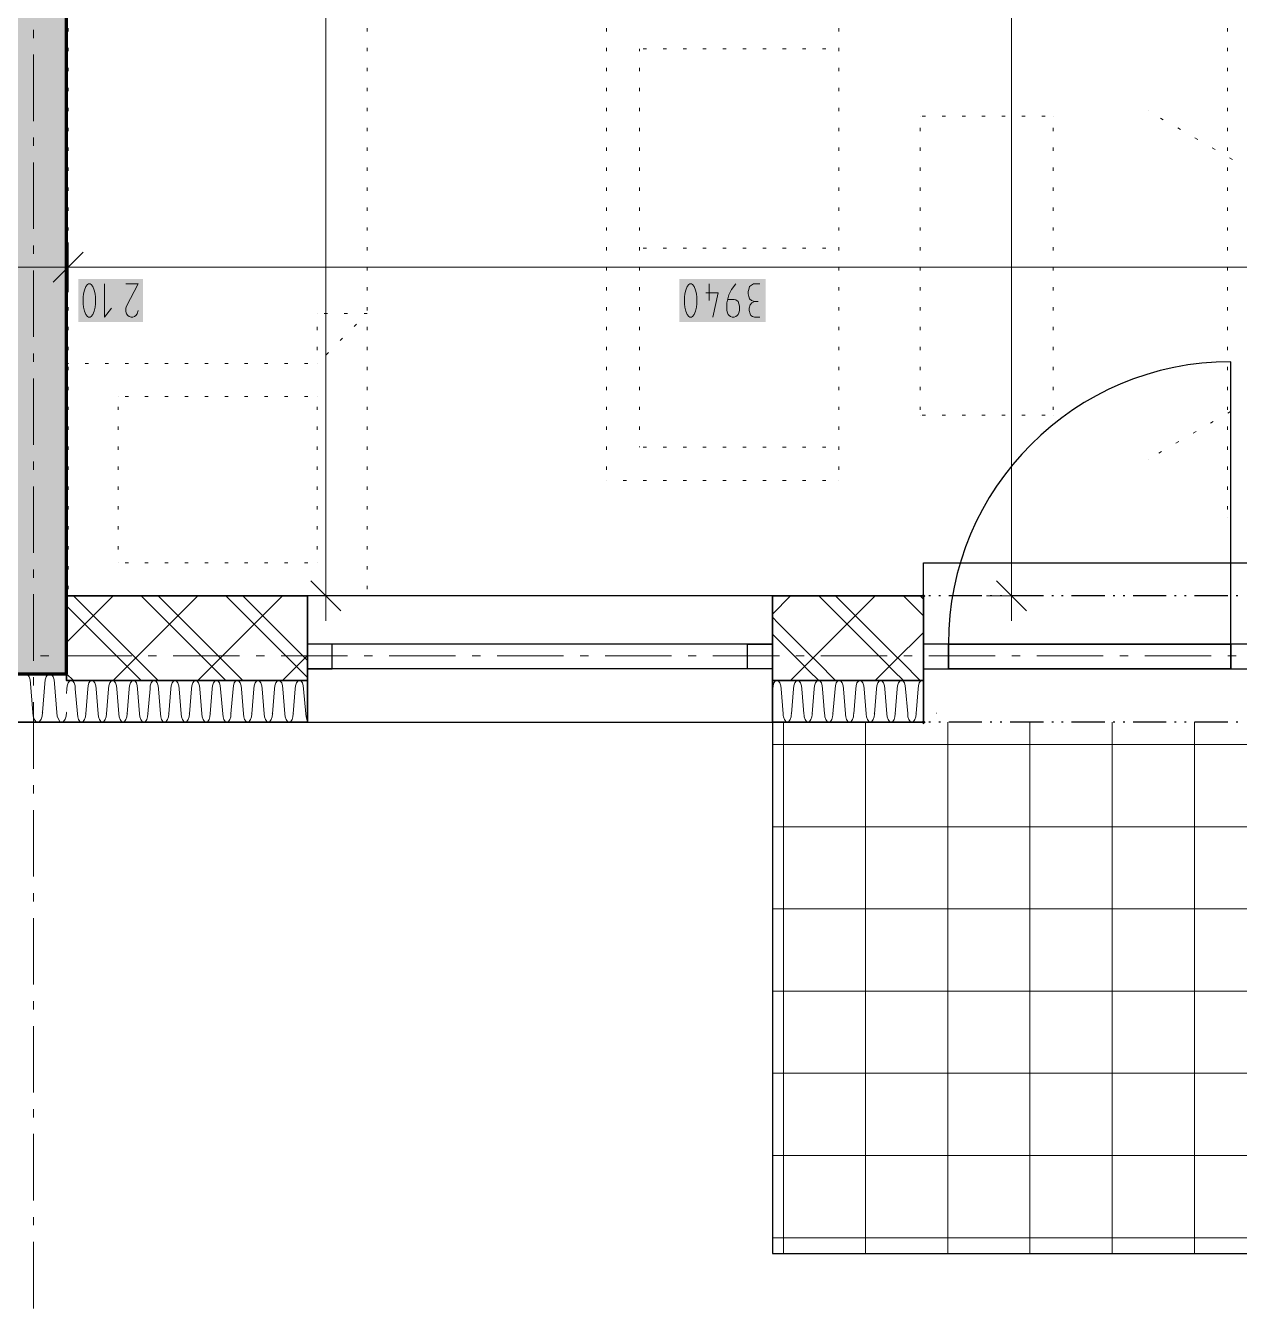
# Model space of a CAD drawing. Header units: millimetres. Extents: x 0 to 594, y 0 to 420.
# Drawn here: x 415.2 to 452.65, y 109.98 to 149.57 of the extents above; entities that cross this region are included whole.
import ezdxf

# ---------------------------------------------------------------- set-up
doc = ezdxf.new("R2010")
doc.units = ezdxf.units.MM
doc.header["$LTSCALE"] = 8
for name, color, linetype in [('PDF_Dvere', 7, 'Continuous'), ('PDF_Koty delkove', 7, 'Continuous'), ('PDF_Nabytek', 7, 'Continuous'), ('PDF_Obecne 0.25', 7, 'Continuous'), ('PDF_Okna', 7, 'Continuous'), ('PDF_Osy hlavni', 7, 'Continuous'), ('PDF_Srafy', 7, 'Continuous'), ('PDF_Steny obvodove nosne', 7, 'Continuous'), ('PDF_Steny sendvic', 7, 'Continuous'), ('PDF_Zatepleni', 7, 'Continuous')]:
    doc.layers.add(name, color=color, linetype=linetype)

msp = doc.modelspace()

# ---------------------------------------------------------------- hatches: boundary and pattern name
at = {"layer": 'PDF_Steny sendvic', "transparency": 33554559}
for points in [[(440.754, 128.308), (440.749, 128.312), (440.759, 128.312), (440.777, 128.331), (440.754, 128.354), (440.731, 128.331), (440.749, 128.312), (440.759, 128.312)], [(441.395, 128.308), (441.381, 128.321), (441.409, 128.322), (441.418, 128.331), (441.395, 128.354), (441.372, 128.331), (441.381, 128.321), (441.409, 128.322)], [(442.035, 128.308), (442.013, 128.33), (442.058, 128.331), (442.035, 128.354), (442.012, 128.331), (442.013, 128.33), (442.058, 128.331)], [(442.676, 128.308), (442.653, 128.331), (442.661, 128.339), (442.69, 128.34), (442.676, 128.354), (442.661, 128.339), (442.69, 128.34), (442.699, 128.331)]]:
    msp.add_hatch(color=256, dxfattribs=at).paths.add_polyline_path(points)

# ---------------------------------------------------------------- linework, layer by layer
at = {"layer": 'PDF_Dvere', "lineweight": 25}
msp.add_lwpolyline([(452.388, 130.483), (452.388, 139.196, 0.414213), (443.675, 130.483)], format="xyb", dxfattribs=at)
for points in [[(442.907, 129.714), (443.675, 129.714), (443.675, 130.483), (442.907, 130.483)], [(443.675, 129.714), (443.675, 130.483)], [(452.388, 129.714), (453.156, 129.714), (453.156, 130.483), (452.388, 130.483)], [(452.388, 129.714), (452.388, 130.483)]]:
    msp.add_lwpolyline(points, close=True, dxfattribs=at)
for points in [[(443.675, 130.483), (452.388, 130.483), (443.675, 130.483)], [(443.675, 129.714), (452.388, 129.714), (443.675, 129.714)]]:
    msp.add_lwpolyline(points, dxfattribs=at)
at = {"layer": 'PDF_Koty delkove', "lineweight": 18}
for points in [[(424.462, 131.969), (424.462, 165.401), (424.462, 185.307), (424.462, 187.114), (424.462, 188.6), (424.462, 212.482), (424.462, 215.25), (424.462, 218.325), (424.462, 233.7), (424.462, 236.775), (424.462, 239.542), (424.462, 263.425), (424.462, 264.911), (424.462, 320.055)], [(445.619, 131.969), (445.619, 179.939), (445.619, 181.425), (445.619, 188.6), (445.619, 214.02), (445.619, 215.557), (445.619, 218.325)], [(416.974, 142.573), (416.052, 141.65)], [(416.513, 142.88), (416.513, 142.111), (416.513, 141.343)], [(549.557, 142.111), (545.764, 142.111), (543.801, 142.111), (503.945, 142.111), (501.177, 142.111), (500.926, 142.111), (484.253, 142.111), (479.786, 142.111), (459.665, 142.111), (457.459, 142.111), (457.409, 142.111), (456.898, 142.111), (441.762, 142.111), (431.818, 142.111), (428.355, 142.111), (416.513, 142.111), (415.268, 142.111), (414.361, 142.111)], [(417.631, 141.599), (417.631, 140.574), (417.85, 140.847)], [(418.288, 141.599), (418.672, 141.599), (418.315, 140.915), (418.288, 140.847), (418.288, 140.744), (418.315, 140.676), (418.356, 140.625), (418.397, 140.59), (418.452, 140.574)], [(436.294, 141.599), (436.294, 141.086)], [(437.115, 141.599), (436.978, 141.428), (436.896, 141.256), (436.842, 141.018), (436.842, 140.778), (436.856, 140.71), (436.883, 140.659)], [(437.855, 141.599), (437.663, 141.599), (437.595, 141.564), (437.54, 141.513), (437.513, 141.428), (437.499, 141.359), (437.499, 141.29), (437.513, 141.205), (437.54, 141.138), (437.595, 141.086), (437.69, 141.052)], [(436.185, 141.325), (436.568, 141.325), (436.403, 140.574)], [(436.883, 140.659), (436.91, 140.625), (436.951, 140.59), (437.006, 140.574), (437.06, 140.574), (437.115, 140.59), (437.157, 140.625), (437.184, 140.659), (437.212, 140.71), (437.225, 140.778), (437.225, 140.915), (437.212, 140.983), (437.184, 141.052), (437.115, 141.103), (437.06, 141.12), (436.869, 141.12)], [(437.855, 140.574), (437.69, 140.574), (437.635, 140.59), (437.581, 140.625), (437.553, 140.676), (437.526, 140.778), (437.526, 140.847), (437.553, 140.949), (437.608, 141.018), (437.69, 141.052), (437.8, 141.052)], [(418.452, 140.574), (418.507, 140.574), (418.562, 140.59), (418.603, 140.625), (418.644, 140.676), (418.672, 140.778)], [(424.923, 131.508), (424.001, 132.431)], [(446.081, 131.508), (445.158, 132.431)], [(425.231, 131.969), (424.462, 131.969), (423.693, 131.969)], [(424.462, 131.969), (424.462, 131.201)], [(446.388, 131.969), (445.619, 131.969), (444.851, 131.969)], [(445.619, 131.969), (445.619, 131.201)]]:
    msp.add_lwpolyline(points, dxfattribs=at)
for points in [[(416.974, 141.188), (416.974, 140.983), (416.988, 140.881), (417.015, 140.761), (417.056, 140.659), (417.11, 140.59), (417.138, 140.574), (417.192, 140.574), (417.22, 140.59), (417.275, 140.659), (417.316, 140.761), (417.344, 140.881), (417.358, 140.983), (417.358, 141.188), (417.344, 141.29), (417.316, 141.41), (417.275, 141.513), (417.22, 141.581), (417.192, 141.599), (417.138, 141.599), (417.11, 141.581), (417.056, 141.513), (417.015, 141.41), (416.988, 141.29)], [(435.528, 141.188), (435.528, 140.983), (435.542, 140.881), (435.569, 140.761), (435.61, 140.659), (435.664, 140.59), (435.692, 140.574), (435.746, 140.574), (435.774, 140.59), (435.828, 140.659), (435.87, 140.761), (435.897, 140.881), (435.911, 140.983), (435.911, 141.188), (435.897, 141.29), (435.87, 141.41), (435.828, 141.513), (435.774, 141.581), (435.746, 141.599), (435.692, 141.599), (435.664, 141.581), (435.61, 141.513), (435.569, 141.41), (435.542, 141.29)]]:
    msp.add_lwpolyline(points, close=True, dxfattribs=at)
at = {"layer": 'PDF_Koty delkove', "color": 7, "lineweight": 18, "true_color": 0xffffff, "transparency": 33554559}
for points in [[(418.825, 141.753), (416.821, 141.753), (418.825, 140.42), (416.821, 140.42)], [(438.036, 141.753), (435.374, 141.753), (438.036, 140.42), (435.374, 140.42)]]:
    msp.add_solid(points, dxfattribs=at)
at = {"layer": 'PDF_Nabytek', "lineweight": 13}
for points in [[(416.513, 149.392), (416.513, 149.494)], [(425.738, 149.392), (425.738, 149.494)], [(433.122, 149.392), (433.122, 149.494)], [(440.297, 149.392), (440.297, 149.494)], [(452.285, 149.392), (452.285, 149.494)], [(416.513, 148.777), (416.513, 148.879)], [(425.738, 148.777), (425.738, 148.879)], [(433.122, 148.777), (433.122, 148.879)], [(434.147, 148.777), (434.147, 148.856)], [(434.147, 148.856), (434.147, 148.856)], [(434.147, 148.856), (434.147, 148.856)], [(434.359, 148.856), (434.256, 148.856)], [(434.974, 148.856), (434.871, 148.856)], [(435.589, 148.856), (435.486, 148.856)], [(436.204, 148.856), (436.101, 148.856)], [(436.819, 148.856), (436.716, 148.856)], [(437.434, 148.856), (437.331, 148.856)], [(438.049, 148.856), (437.946, 148.856)], [(438.664, 148.856), (438.561, 148.856)], [(439.279, 148.856), (439.176, 148.856)], [(439.894, 148.856), (439.791, 148.856)], [(440.297, 148.777), (440.297, 148.879)], [(440.297, 148.856), (440.297, 148.856)], [(452.285, 148.777), (452.285, 148.879)], [(416.513, 148.162), (416.513, 148.264)], [(425.738, 148.162), (425.738, 148.264)], [(433.122, 148.162), (433.122, 148.264)], [(434.147, 148.162), (434.147, 148.264)], [(440.297, 148.162), (440.297, 148.264)], [(452.285, 148.162), (452.285, 148.264)], [(416.513, 147.547), (416.513, 147.649)], [(425.738, 147.547), (425.738, 147.649)], [(433.122, 147.547), (433.122, 147.649)], [(434.147, 147.547), (434.147, 147.649)], [(440.297, 147.547), (440.297, 147.649)], [(452.285, 147.547), (452.285, 147.649)], [(416.513, 146.932), (416.513, 147.034)], [(425.738, 146.932), (425.738, 147.034)], [(433.122, 146.932), (433.122, 147.034)], [(434.147, 146.932), (434.147, 147.034)], [(440.297, 146.932), (440.297, 147.034)], [(449.836, 146.94), (449.836, 146.94)], [(452.285, 146.932), (452.285, 147.034)], [(442.805, 146.773), (442.805, 146.773)], [(442.805, 146.773), (442.805, 146.773)], [(442.969, 146.773), (442.866, 146.773)], [(443.584, 146.773), (443.481, 146.773)], [(444.199, 146.773), (444.096, 146.773)], [(444.814, 146.773), (444.711, 146.773)], [(445.429, 146.773), (445.326, 146.773)], [(446.044, 146.773), (445.941, 146.773)], [(446.659, 146.773), (446.556, 146.773)], [(446.905, 146.773), (446.905, 146.773)], [(446.905, 146.773), (446.905, 146.773)], [(450.309, 146.667), (450.22, 146.718)], [(416.513, 146.317), (416.513, 146.419)], [(425.738, 146.317), (425.738, 146.419)], [(433.122, 146.317), (433.122, 146.419)], [(434.147, 146.317), (434.147, 146.419)], [(440.297, 146.317), (440.297, 146.419)], [(442.805, 146.317), (442.805, 146.419)], [(446.905, 146.317), (446.905, 146.419)], [(450.841, 146.359), (450.753, 146.411)], [(451.374, 146.052), (451.285, 146.103)], [(452.285, 146.317), (452.285, 146.419)], [(416.513, 145.702), (416.513, 145.804)], [(425.738, 145.702), (425.738, 145.804)], [(433.122, 145.702), (433.122, 145.804)], [(434.147, 145.702), (434.147, 145.804)], [(440.297, 145.702), (440.297, 145.804)], [(442.805, 145.702), (442.805, 145.804)], [(446.905, 145.702), (446.905, 145.804)], [(451.907, 145.744), (451.818, 145.796)], [(452.285, 145.702), (452.285, 145.804)], [(452.439, 145.437), (452.351, 145.488)], [(416.513, 145.087), (416.513, 145.189)], [(425.738, 145.087), (425.738, 145.189)], [(433.122, 145.087), (433.122, 145.189)], [(434.147, 145.087), (434.147, 145.189)], [(440.297, 145.087), (440.297, 145.189)], [(442.805, 145.087), (442.805, 145.189)], [(446.905, 145.087), (446.905, 145.189)], [(452.285, 145.087), (452.285, 145.189)], [(416.513, 144.472), (416.513, 144.574)], [(425.738, 144.472), (425.738, 144.574)], [(433.122, 144.472), (433.122, 144.574)], [(434.147, 144.472), (434.147, 144.574)], [(440.297, 144.472), (440.297, 144.574)], [(442.805, 144.472), (442.805, 144.574)], [(446.905, 144.472), (446.905, 144.574)], [(452.285, 144.472), (452.285, 144.574)], [(416.513, 143.857), (416.513, 143.959)], [(425.738, 143.857), (425.738, 143.959)], [(433.122, 143.857), (433.122, 143.959)], [(434.147, 143.857), (434.147, 143.959)], [(440.297, 143.857), (440.297, 143.959)], [(442.805, 143.857), (442.805, 143.959)], [(446.905, 143.857), (446.905, 143.959)], [(452.285, 143.857), (452.285, 143.959)], [(416.513, 143.242), (416.513, 143.344)], [(425.738, 143.242), (425.738, 143.344)], [(433.122, 143.242), (433.122, 143.344)], [(434.147, 143.242), (434.147, 143.344)], [(440.297, 143.242), (440.297, 143.344)], [(442.805, 143.242), (442.805, 143.344)], [(446.905, 143.242), (446.905, 143.344)], [(452.285, 143.242), (452.285, 143.344)], [(416.513, 142.627), (416.513, 142.729)], [(425.738, 142.627), (425.738, 142.729)], [(433.122, 142.627), (433.122, 142.729)], [(434.147, 142.627), (434.147, 142.729)], [(434.147, 142.706), (434.147, 142.706)], [(434.359, 142.706), (434.256, 142.706)], [(434.974, 142.706), (434.871, 142.706)], [(435.589, 142.706), (435.486, 142.706)], [(436.204, 142.706), (436.101, 142.706)], [(436.819, 142.706), (436.716, 142.706)], [(437.434, 142.706), (437.331, 142.706)], [(438.049, 142.706), (437.946, 142.706)], [(438.664, 142.706), (438.561, 142.706)], [(439.279, 142.706), (439.176, 142.706)], [(439.894, 142.706), (439.791, 142.706)], [(440.297, 142.627), (440.297, 142.729)], [(440.297, 142.706), (440.297, 142.706)], [(442.805, 142.627), (442.805, 142.729)], [(446.905, 142.627), (446.905, 142.729)], [(452.285, 142.627), (452.285, 142.729)], [(416.513, 142.012), (416.513, 142.114)], [(425.738, 142.012), (425.738, 142.114)], [(433.122, 142.012), (433.122, 142.114)], [(434.147, 142.012), (434.147, 142.114)], [(440.297, 142.012), (440.297, 142.114)], [(442.805, 142.012), (442.805, 142.114)], [(446.905, 142.012), (446.905, 142.114)], [(452.285, 142.012), (452.285, 142.114)], [(416.513, 141.397), (416.513, 141.499)], [(425.738, 141.397), (425.738, 141.499)], [(433.122, 141.397), (433.122, 141.499)], [(434.147, 141.397), (434.147, 141.499)], [(440.297, 141.397), (440.297, 141.499)], [(442.805, 141.397), (442.805, 141.499)], [(446.905, 141.397), (446.905, 141.499)], [(452.285, 141.397), (452.285, 141.499)], [(416.513, 140.782), (416.513, 140.884)], [(424.2, 140.682), (424.2, 140.682)], [(424.2, 140.682), (424.2, 140.682)], [(424.519, 140.682), (424.416, 140.682)], [(425.134, 140.682), (425.031, 140.682)], [(425.738, 140.682), (425.646, 140.682)], [(425.738, 140.782), (425.738, 140.884)], [(425.738, 140.682), (425.738, 140.682)], [(433.122, 140.782), (433.122, 140.884)], [(434.147, 140.782), (434.147, 140.884)], [(440.297, 140.782), (440.297, 140.884)], [(442.805, 140.782), (442.805, 140.884)], [(446.905, 140.782), (446.905, 140.884)], [(452.285, 140.782), (452.285, 140.884)], [(416.513, 140.167), (416.513, 140.269)], [(424.2, 140.167), (424.2, 140.269)], [(425.338, 140.282), (425.411, 140.355)], [(425.738, 140.167), (425.738, 140.269)], [(433.122, 140.167), (433.122, 140.269)], [(434.147, 140.167), (434.147, 140.269)], [(440.297, 140.167), (440.297, 140.269)], [(442.805, 140.167), (442.805, 140.269)], [(446.905, 140.167), (446.905, 140.269)], [(452.285, 140.167), (452.285, 140.269)], [(424.903, 139.847), (424.976, 139.92)], [(416.513, 139.552), (416.513, 139.654)], [(424.2, 139.552), (424.2, 139.654)], [(424.469, 139.412), (424.541, 139.485)], [(425.738, 139.552), (425.738, 139.654)], [(433.122, 139.552), (433.122, 139.654)], [(434.147, 139.552), (434.147, 139.654)], [(440.297, 139.552), (440.297, 139.654)], [(442.805, 139.552), (442.805, 139.654)], [(446.905, 139.552), (446.905, 139.654)], [(452.285, 139.552), (452.285, 139.654)], [(416.524, 139.144), (416.513, 139.144)], [(416.513, 139.144), (416.513, 139.144)], [(416.513, 138.937), (416.513, 139.039)], [(417.139, 139.144), (417.036, 139.144)], [(417.754, 139.144), (417.651, 139.144)], [(418.369, 139.144), (418.266, 139.144)], [(418.984, 139.144), (418.881, 139.144)], [(419.599, 139.144), (419.496, 139.144)], [(420.214, 139.144), (420.111, 139.144)], [(420.829, 139.144), (420.726, 139.144)], [(421.444, 139.144), (421.341, 139.144)], [(422.059, 139.144), (421.956, 139.144)], [(422.674, 139.144), (422.571, 139.144)], [(423.289, 139.144), (423.186, 139.144)], [(423.904, 139.144), (423.801, 139.144)], [(424.2, 139.144), (424.2, 139.144)], [(424.2, 139.144), (424.2, 139.144)], [(424.2, 139.144), (424.2, 139.144)], [(425.738, 138.937), (425.738, 139.039)], [(433.122, 138.937), (433.122, 139.039)], [(434.147, 138.937), (434.147, 139.039)], [(440.297, 138.937), (440.297, 139.039)], [(442.805, 138.937), (442.805, 139.039)], [(446.905, 138.937), (446.905, 139.039)], [(452.285, 138.937), (452.285, 139.039)], [(416.513, 138.322), (416.513, 138.424)], [(425.738, 138.322), (425.738, 138.424)], [(433.122, 138.322), (433.122, 138.424)], [(434.147, 138.322), (434.147, 138.424)], [(440.297, 138.322), (440.297, 138.424)], [(442.805, 138.322), (442.805, 138.424)], [(446.905, 138.322), (446.905, 138.424)], [(452.285, 138.322), (452.285, 138.424)], [(416.513, 137.707), (416.513, 137.809)], [(418.051, 138.119), (418.051, 138.119)], [(418.051, 138.119), (418.051, 138.119)], [(418.051, 137.707), (418.051, 137.809)], [(418.369, 138.119), (418.266, 138.119)], [(418.984, 138.119), (418.881, 138.119)], [(419.599, 138.119), (419.496, 138.119)], [(420.214, 138.119), (420.111, 138.119)], [(420.829, 138.119), (420.726, 138.119)], [(421.444, 138.119), (421.341, 138.119)], [(422.059, 138.119), (421.956, 138.119)], [(422.674, 138.119), (422.571, 138.119)], [(423.289, 138.119), (423.186, 138.119)], [(423.904, 138.119), (423.801, 138.119)], [(424.2, 138.119), (424.2, 138.119)], [(424.2, 138.119), (424.2, 138.119)], [(424.2, 137.707), (424.2, 137.809)], [(425.738, 137.707), (425.738, 137.809)], [(433.122, 137.707), (433.122, 137.809)], [(434.147, 137.707), (434.147, 137.809)], [(440.297, 137.707), (440.297, 137.809)], [(442.805, 137.707), (442.805, 137.809)], [(446.905, 137.707), (446.905, 137.809)], [(452.285, 137.707), (452.285, 137.809)], [(442.805, 137.548), (442.805, 137.548)], [(442.805, 137.548), (442.805, 137.548)], [(442.969, 137.548), (442.866, 137.548)], [(443.584, 137.548), (443.481, 137.548)], [(444.199, 137.548), (444.096, 137.548)], [(444.814, 137.548), (444.711, 137.548)], [(445.429, 137.548), (445.326, 137.548)], [(446.044, 137.548), (445.941, 137.548)], [(446.659, 137.548), (446.556, 137.548)], [(446.905, 137.548), (446.905, 137.548)], [(446.905, 137.548), (446.905, 137.548)], [(452.296, 137.606), (452.384, 137.657)], [(416.513, 137.092), (416.513, 137.194)], [(418.051, 137.092), (418.051, 137.194)], [(424.2, 137.092), (424.2, 137.194)], [(425.738, 137.092), (425.738, 137.194)], [(433.122, 137.092), (433.122, 137.194)], [(434.147, 137.092), (434.147, 137.194)], [(440.297, 137.092), (440.297, 137.194)], [(451.23, 136.991), (451.319, 137.042)], [(451.763, 137.299), (451.852, 137.35)], [(452.285, 137.092), (452.285, 137.194)], [(416.513, 136.477), (416.513, 136.579)], [(418.051, 136.477), (418.051, 136.579)], [(424.2, 136.477), (424.2, 136.579)], [(425.738, 136.477), (425.738, 136.579)], [(433.122, 136.477), (433.122, 136.579)], [(434.147, 136.556), (434.147, 136.579)], [(440.297, 136.477), (440.297, 136.579)], [(450.698, 136.684), (450.786, 136.735)], [(452.285, 136.477), (452.285, 136.579)], [(434.147, 136.556), (434.147, 136.556)], [(434.359, 136.556), (434.256, 136.556)], [(434.974, 136.556), (434.871, 136.556)], [(435.589, 136.556), (435.486, 136.556)], [(436.204, 136.556), (436.101, 136.556)], [(436.819, 136.556), (436.716, 136.556)], [(437.434, 136.556), (437.331, 136.556)], [(438.049, 136.556), (437.946, 136.556)], [(438.664, 136.556), (438.561, 136.556)], [(439.279, 136.556), (439.176, 136.556)], [(439.894, 136.556), (439.791, 136.556)], [(440.297, 136.556), (440.297, 136.556)], [(449.836, 136.186), (449.836, 136.186)], [(450.165, 136.376), (450.254, 136.427)], [(416.513, 135.862), (416.513, 135.964)], [(418.051, 135.862), (418.051, 135.964)], [(424.2, 135.862), (424.2, 135.964)], [(425.738, 135.862), (425.738, 135.964)], [(433.122, 135.862), (433.122, 135.964)], [(440.297, 135.862), (440.297, 135.964)], [(452.285, 135.862), (452.285, 135.964)], [(433.129, 135.531), (433.122, 135.531)], [(433.122, 135.531), (433.122, 135.531)], [(433.122, 135.531), (433.122, 135.531)], [(433.744, 135.531), (433.641, 135.531)], [(434.359, 135.531), (434.256, 135.531)], [(434.974, 135.531), (434.871, 135.531)], [(435.589, 135.531), (435.486, 135.531)], [(436.204, 135.531), (436.101, 135.531)], [(436.819, 135.531), (436.716, 135.531)], [(437.434, 135.531), (437.331, 135.531)], [(438.049, 135.531), (437.946, 135.531)], [(438.664, 135.531), (438.561, 135.531)], [(439.279, 135.531), (439.176, 135.531)], [(439.894, 135.531), (439.791, 135.531)], [(440.297, 135.531), (440.297, 135.531)], [(440.297, 135.531), (440.297, 135.531)], [(416.513, 135.247), (416.513, 135.349)], [(418.051, 135.247), (418.051, 135.349)], [(424.2, 135.247), (424.2, 135.349)], [(425.738, 135.247), (425.738, 135.349)], [(452.285, 135.247), (452.285, 135.349)], [(416.513, 134.632), (416.513, 134.734)], [(418.051, 134.632), (418.051, 134.734)], [(424.2, 134.632), (424.2, 134.734)], [(425.738, 134.632), (425.738, 134.734)], [(452.285, 134.632), (452.285, 134.734)], [(452.285, 134.388), (452.285, 134.388)], [(452.285, 134.388), (452.285, 134.388)], [(416.513, 134.017), (416.513, 134.12)], [(418.051, 134.017), (418.051, 134.12)], [(424.2, 134.017), (424.2, 134.12)], [(425.738, 134.017), (425.738, 134.12)], [(416.513, 133.402), (416.513, 133.505)], [(418.051, 133.402), (418.051, 133.505)], [(424.2, 133.402), (424.2, 133.505)], [(425.738, 133.402), (425.738, 133.505)], [(416.513, 132.787), (416.513, 132.89)], [(418.051, 132.994), (418.051, 132.994)], [(418.051, 132.994), (418.051, 132.994)], [(418.369, 132.994), (418.266, 132.994)], [(418.984, 132.994), (418.881, 132.994)], [(419.599, 132.994), (419.496, 132.994)], [(420.214, 132.994), (420.111, 132.994)], [(420.829, 132.994), (420.726, 132.994)], [(421.444, 132.994), (421.341, 132.994)], [(422.059, 132.994), (421.956, 132.994)], [(422.674, 132.994), (422.571, 132.994)], [(423.289, 132.994), (423.186, 132.994)], [(423.904, 132.994), (423.801, 132.994)], [(424.2, 132.994), (424.2, 132.994)], [(424.2, 132.994), (424.2, 132.994)], [(425.738, 132.787), (425.738, 132.89)], [(416.513, 132.172), (416.513, 132.275)], [(425.738, 132.172), (425.738, 132.275)], [(416.513, 131.969), (416.513, 131.969)], [(416.524, 131.969), (416.513, 131.969)], [(416.513, 131.969), (416.513, 131.969)], [(417.139, 131.969), (417.036, 131.969)], [(417.754, 131.969), (417.651, 131.969)], [(418.369, 131.969), (418.266, 131.969)], [(418.984, 131.969), (418.881, 131.969)], [(419.599, 131.969), (419.496, 131.969)], [(420.214, 131.969), (420.111, 131.969)], [(420.829, 131.969), (420.726, 131.969)], [(421.444, 131.969), (421.341, 131.969)], [(422.059, 131.969), (421.956, 131.969)], [(422.674, 131.969), (422.571, 131.969)], [(423.289, 131.969), (423.186, 131.969)], [(423.904, 131.969), (423.801, 131.969)], [(424.519, 131.969), (424.416, 131.969)], [(425.134, 131.969), (425.031, 131.969)], [(425.738, 131.969), (425.646, 131.969)], [(425.738, 131.969), (425.738, 131.969)], [(425.738, 131.969), (425.738, 131.969)]]:
    msp.add_lwpolyline(points, dxfattribs=at)
at = {"layer": 'PDF_Obecne 0.25', "lineweight": 25}
for points in [[(442.907, 131.969), (442.907, 132.994), (453.156, 132.994), (453.156, 131.969)], [(438.243, 128.074), (438.243, 111.675), (459.256, 111.675)]]:
    msp.add_lwpolyline(points, dxfattribs=at)
at = {"layer": 'PDF_Okna', "lineweight": 25}
for points in [[(438.243, 131.969), (423.893, 131.969)], [(438.243, 130.483), (423.893, 130.483)], [(438.243, 129.714), (423.893, 129.714)], [(423.893, 128.074), (438.243, 128.074)]]:
    msp.add_lwpolyline(points, dxfattribs=at)
for points in [[(423.893, 129.714), (424.662, 129.714), (424.662, 130.483), (423.893, 130.483)], [(438.243, 129.714), (437.474, 129.714), (437.474, 130.483), (438.243, 130.483)]]:
    msp.add_lwpolyline(points, close=True, dxfattribs=at)
at = {"layer": 'PDF_Osy hlavni', "lineweight": 18}
for points in [[(415.437, 149.187), (415.437, 149.443)], [(415.437, 146.624), (415.437, 148.674)], [(415.437, 145.856), (415.437, 146.112)], [(415.437, 143.293), (415.437, 145.343)], [(415.437, 142.524), (415.437, 142.781)], [(415.437, 139.962), (415.437, 142.012)], [(415.437, 139.193), (415.437, 139.449)], [(415.437, 136.631), (415.437, 138.681)], [(415.437, 135.862), (415.437, 136.118)], [(415.437, 133.3), (415.437, 135.349)], [(415.437, 132.531), (415.437, 132.787)], [(415.437, 129.968), (415.437, 132.018)], [(415.909, 130.124), (415.653, 130.124)], [(418.471, 130.124), (416.421, 130.124)], [(419.24, 130.124), (418.984, 130.124)], [(421.803, 130.124), (419.753, 130.124)], [(422.571, 130.124), (422.315, 130.124)], [(425.134, 130.124), (423.084, 130.124)], [(425.903, 130.124), (425.646, 130.124)], [(428.465, 130.124), (426.415, 130.124)], [(429.234, 130.124), (428.978, 130.124)], [(431.796, 130.124), (429.746, 130.124)], [(432.565, 130.124), (432.309, 130.124)], [(435.128, 130.124), (433.078, 130.124)], [(435.896, 130.124), (435.64, 130.124)], [(438.459, 130.124), (436.409, 130.124)], [(439.227, 130.124), (438.971, 130.124)], [(441.79, 130.124), (439.74, 130.124)], [(442.559, 130.124), (442.302, 130.124)], [(445.121, 130.124), (443.071, 130.124)], [(445.89, 130.124), (445.634, 130.124)], [(448.452, 130.124), (446.402, 130.124)], [(449.221, 130.124), (448.965, 130.124)], [(451.784, 130.124), (449.734, 130.124)], [(452.552, 130.124), (452.296, 130.124)], [(415.437, 129.2), (415.437, 129.456)], [(415.437, 126.637), (415.437, 128.687)], [(415.437, 125.868), (415.437, 126.125)], [(415.437, 123.306), (415.437, 125.356)], [(415.437, 122.537), (415.437, 122.793)], [(415.437, 119.975), (415.437, 122.025)], [(415.437, 119.206), (415.437, 119.462)], [(415.437, 116.643), (415.437, 118.693)], [(415.437, 115.875), (415.437, 116.131)], [(415.437, 113.312), (415.437, 115.362)], [(415.437, 112.543), (415.437, 112.8)], [(415.437, 109.981), (415.437, 112.031)]]:
    msp.add_lwpolyline(points, dxfattribs=at)
at = {"layer": 'PDF_Srafy', "lineweight": 9}
for points in [[(451.266, 128.074), (451.266, 127.383), (446.193, 127.383), (441.119, 127.383), (438.243, 127.383)], [(438.583, 128.074), (438.583, 124.846), (438.583, 119.773), (438.583, 114.699), (438.583, 111.675)], [(441.119, 128.074), (441.119, 127.383), (441.119, 122.309), (441.119, 117.236), (441.119, 112.162), (441.119, 111.675)], [(443.656, 128.074), (443.656, 124.846), (443.656, 119.773), (443.656, 114.699), (443.656, 111.675)], [(446.193, 128.074), (446.193, 127.383), (446.193, 122.309), (446.193, 117.236), (446.193, 112.162), (446.193, 111.675)], [(448.73, 128.074), (448.73, 124.846), (448.73, 119.773)], [(486.827, 127.383), (486.78, 127.383), (481.707, 127.383), (476.633, 127.383), (471.56, 127.383), (466.487, 127.383), (461.413, 127.383), (456.34, 127.383), (451.266, 127.383)], [(451.266, 127.383), (451.266, 122.309), (451.266, 117.236)], [(453.803, 124.846), (448.73, 124.846), (443.656, 124.846), (438.583, 124.846), (438.243, 124.846)], [(456.34, 122.309), (451.266, 122.309), (446.193, 122.309), (441.119, 122.309), (438.243, 122.309)], [(458.876, 119.773), (453.803, 119.773), (448.73, 119.773), (443.656, 119.773), (438.583, 119.773), (438.243, 119.773)], [(448.73, 119.773), (448.73, 114.699), (448.73, 111.675)], [(461.413, 117.236), (456.34, 117.236), (451.266, 117.236), (446.193, 117.236), (441.119, 117.236), (438.243, 117.236)], [(451.266, 117.236), (451.266, 112.162), (451.266, 111.675)], [(463.95, 114.699), (458.876, 114.699), (453.803, 114.699), (448.73, 114.699), (443.656, 114.699), (438.583, 114.699), (438.243, 114.699)], [(486.827, 112.162), (486.78, 112.162), (481.707, 112.162), (476.633, 112.162), (471.56, 112.162), (466.487, 112.162), (461.413, 112.162), (456.34, 112.162), (451.266, 112.162), (446.193, 112.162), (441.119, 112.162), (438.243, 112.162)]]:
    msp.add_lwpolyline(points, dxfattribs=at)
at = {"layer": 'PDF_Steny obvodove nosne', "lineweight": 70}
msp.add_lwpolyline([(416.462, 129.561), (416.462, 131.969), (416.462, 187.114), (416.462, 188.6), (416.462, 212.482), (416.462, 215.25), (416.462, 218.171), (414.412, 218.171), (414.412, 215.557), (414.412, 131.969), (414.412, 129.561)], close=True, dxfattribs=at)
at = {"layer": 'PDF_Steny obvodove nosne', "color": 9, "lineweight": 9, "true_color": 0xc0c0c0, "transparency": 33554559}
msp.add_solid([(416.462, 129.561), (416.462, 218.171), (414.412, 129.561), (414.412, 218.171)], dxfattribs=at)
at = {"layer": 'PDF_Steny sendvic', "lineweight": 9}
for points in [[(416.462, 130.534), (417.545, 131.617), (417.897, 131.969)], [(418.46, 130.181), (417.012, 131.63), (416.672, 131.969)], [(418.46, 129.919), (420.099, 131.558), (420.51, 131.969)], [(420.813, 129.919), (419.152, 131.58), (418.763, 131.969)], [(421.074, 130.181), (419.688, 131.567), (419.286, 131.969)], [(420.51, 129.356), (421.074, 129.919), (422.653, 131.498), (423.124, 131.969)], [(420.51, 131.969), (420.51, 131.969)], [(423.427, 129.919), (421.828, 131.518), (421.377, 131.969)], [(423.893, 129.976), (423.688, 130.181), (422.364, 131.505), (421.899, 131.969)], [(438.243, 131.406), (438.807, 131.969)], [(438.807, 129.356), (439.37, 129.919), (440.533, 131.082), (441.42, 131.969)], [(441.723, 129.919), (440.56, 131.082), (439.673, 131.969)], [(442.809, 129.356), (442.245, 129.919), (441.984, 130.181), (441.096, 131.069), (440.195, 131.969)], [(442.907, 131.349), (442.286, 131.969)], [(442.907, 131.872), (442.809, 131.969)], [(418.199, 129.919), (416.476, 131.642), (416.462, 131.657)], [(440.195, 129.356), (439.632, 129.919), (439.37, 130.181), (438.42, 131.131), (438.243, 131.308)], [(439.109, 129.919), (438.243, 130.785)], [(441.42, 129.356), (441.984, 129.919), (442.907, 130.842)], [(417.897, 129.356), (418.46, 129.919)], [(418.46, 129.658), (418.199, 129.919)], [(418.722, 129.919), (418.46, 130.181)], [(419.286, 129.356), (418.722, 129.919)], [(421.074, 129.658), (420.813, 129.919)], [(421.899, 129.356), (421.336, 129.919), (421.074, 130.181)], [(423.124, 129.356), (423.688, 129.919), (423.893, 130.125)], [(423.688, 129.658), (423.427, 129.919)], [(439.37, 129.658), (439.109, 129.919)], [(441.984, 129.658), (441.723, 129.919)], [(416.672, 129.356), (416.462, 129.566)], [(418.763, 129.356), (418.46, 129.658)], [(421.377, 129.356), (421.074, 129.658)], [(423.893, 129.453), (423.688, 129.658)], [(439.673, 129.356), (439.37, 129.658)], [(442.286, 129.356), (441.984, 129.658)], [(416.474, 129.099), (416.462, 128.952)], [(416.589, 129.356), (416.553, 129.337), (416.512, 129.282), (416.484, 129.198), (416.474, 129.099)], [(416.474, 129.099), (416.474, 129.099)], [(416.731, 129.099), (416.722, 129.198), (416.694, 129.282), (416.652, 129.337), (416.616, 129.356)], [(416.795, 128.331), (416.731, 129.099)], [(417.115, 129.099), (417.051, 128.331)], [(417.23, 129.356), (417.194, 129.337), (417.152, 129.282), (417.124, 129.198), (417.115, 129.099)], [(417.115, 129.099), (417.115, 129.099)], [(417.372, 129.099), (417.362, 129.198), (417.334, 129.282), (417.293, 129.337), (417.257, 129.356)], [(417.436, 128.331), (417.372, 129.099)], [(417.755, 129.099), (417.692, 128.331)], [(417.87, 129.356), (417.835, 129.337), (417.793, 129.282), (417.765, 129.198), (417.755, 129.099)], [(417.755, 129.099), (417.755, 129.099)], [(418.013, 129.099), (418.003, 129.198), (417.975, 129.282), (417.933, 129.337), (417.897, 129.356)], [(418.076, 128.331), (418.013, 129.099)], [(418.396, 129.099), (418.332, 128.331)], [(418.511, 129.356), (418.475, 129.337), (418.434, 129.282), (418.406, 129.198), (418.396, 129.099)], [(418.396, 129.099), (418.396, 129.099)], [(418.653, 129.099), (418.644, 129.198), (418.616, 129.282), (418.574, 129.337), (418.538, 129.356)], [(418.717, 128.331), (418.653, 129.099)], [(419.036, 129.099), (418.973, 128.331)], [(419.152, 129.356), (419.116, 129.337), (419.074, 129.282), (419.046, 129.198), (419.036, 129.099)], [(419.036, 129.099), (419.036, 129.099)], [(419.294, 129.099), (419.284, 129.198), (419.256, 129.282), (419.214, 129.337), (419.179, 129.356)], [(419.357, 128.331), (419.294, 129.099)], [(419.677, 129.099), (419.614, 128.331)], [(419.792, 129.356), (419.757, 129.337), (419.715, 129.282), (419.687, 129.198), (419.677, 129.099)], [(419.677, 129.099), (419.677, 129.099)], [(419.925, 129.198), (419.897, 129.282), (419.855, 129.337), (419.819, 129.356)], [(419.935, 129.099), (419.925, 129.198)], [(419.998, 128.331), (419.935, 129.099)], [(420.318, 129.099), (420.254, 128.331)], [(420.355, 129.282), (420.327, 129.198), (420.318, 129.099)], [(420.318, 129.099), (420.318, 129.099)], [(420.433, 129.356), (420.397, 129.337), (420.355, 129.282)], [(420.575, 129.099), (420.565, 129.198), (420.537, 129.282), (420.496, 129.337), (420.46, 129.356)], [(420.639, 128.331), (420.575, 129.099)], [(420.958, 129.099), (420.895, 128.331)], [(421.074, 129.356), (421.038, 129.337), (420.996, 129.282), (420.968, 129.198), (420.958, 129.099)], [(420.958, 129.099), (420.958, 129.099)], [(421.216, 129.099), (421.206, 129.198), (421.178, 129.282), (421.136, 129.337), (421.101, 129.356)], [(421.279, 128.331), (421.216, 129.099)], [(421.599, 129.099), (421.535, 128.331)], [(421.714, 129.356), (421.678, 129.337), (421.637, 129.282), (421.609, 129.198), (421.599, 129.099)], [(421.599, 129.099), (421.599, 129.099)], [(421.856, 129.099), (421.847, 129.198), (421.819, 129.282), (421.777, 129.337), (421.741, 129.356)], [(421.92, 128.331), (421.856, 129.099)], [(422.24, 129.099), (422.176, 128.331)], [(422.355, 129.356), (422.319, 129.337), (422.277, 129.282), (422.249, 129.198), (422.24, 129.099)], [(422.24, 129.099), (422.24, 129.099)], [(422.497, 129.099), (422.487, 129.198), (422.459, 129.282), (422.418, 129.337), (422.382, 129.356)], [(422.56, 128.331), (422.497, 129.099)], [(422.88, 129.099), (422.817, 128.331)], [(422.995, 129.356), (422.96, 129.337), (422.918, 129.282), (422.89, 129.198), (422.88, 129.099)], [(422.88, 129.099), (422.88, 129.099)], [(423.138, 129.099), (423.128, 129.198), (423.1, 129.282), (423.058, 129.337), (423.022, 129.356)], [(423.201, 128.331), (423.138, 129.099)], [(423.521, 129.099), (423.457, 128.331)], [(423.636, 129.356), (423.6, 129.337), (423.558, 129.282), (423.531, 129.198), (423.521, 129.099)], [(423.521, 129.099), (423.521, 129.099)], [(423.778, 129.099), (423.768, 129.198), (423.741, 129.282), (423.699, 129.337), (423.663, 129.356)], [(423.842, 128.331), (423.778, 129.099)], [(438.255, 129.099), (438.243, 128.954)], [(438.37, 129.356), (438.334, 129.337), (438.293, 129.282), (438.265, 129.198), (438.255, 129.099)], [(438.255, 129.099), (438.255, 129.099)], [(438.513, 129.099), (438.503, 129.198), (438.475, 129.282), (438.433, 129.337), (438.397, 129.356)], [(438.576, 128.331), (438.513, 129.099)], [(438.896, 129.099), (438.832, 128.331)], [(439.011, 129.356), (438.975, 129.337), (438.933, 129.282), (438.905, 129.198), (438.896, 129.099)], [(438.896, 129.099), (438.896, 129.099)], [(439.153, 129.099), (439.143, 129.198), (439.115, 129.282), (439.074, 129.337), (439.038, 129.356)], [(439.217, 128.331), (439.153, 129.099)], [(439.536, 129.099), (439.473, 128.331)], [(439.652, 129.356), (439.616, 129.337), (439.574, 129.282), (439.546, 129.198), (439.536, 129.099)], [(439.536, 129.099), (439.536, 129.099)], [(439.794, 129.099), (439.784, 129.198), (439.756, 129.282), (439.714, 129.337), (439.678, 129.356)], [(439.857, 128.331), (439.794, 129.099)], [(440.177, 129.099), (440.113, 128.331)], [(440.292, 129.356), (440.256, 129.337), (440.215, 129.282), (440.187, 129.198), (440.177, 129.099)], [(440.177, 129.099), (440.177, 129.099)], [(440.434, 129.099), (440.425, 129.198), (440.397, 129.282), (440.355, 129.337), (440.319, 129.356)], [(440.498, 128.331), (440.434, 129.099)], [(440.817, 129.099), (440.754, 128.331)], [(440.933, 129.356), (440.897, 129.337), (440.855, 129.282), (440.827, 129.198), (440.817, 129.099)], [(440.817, 129.099), (440.817, 129.099)], [(441.075, 129.099), (441.065, 129.198), (441.037, 129.282), (440.996, 129.337), (440.96, 129.356)], [(441.138, 128.331), (441.075, 129.099)], [(441.458, 129.099), (441.395, 128.331)], [(441.573, 129.356), (441.538, 129.337), (441.496, 129.282), (441.468, 129.198), (441.458, 129.099)], [(441.458, 129.099), (441.458, 129.099)], [(441.716, 129.099), (441.706, 129.198), (441.678, 129.282), (441.636, 129.337), (441.6, 129.356)], [(441.779, 128.331), (441.716, 129.099)], [(442.099, 129.099), (442.035, 128.331)], [(442.214, 129.356), (442.178, 129.337), (442.136, 129.282), (442.109, 129.198), (442.099, 129.099)], [(442.099, 129.099), (442.099, 129.099)], [(442.277, 129.337), (442.241, 129.356)], [(442.356, 129.099), (442.346, 129.198), (442.319, 129.282), (442.277, 129.337)], [(442.42, 128.331), (442.419, 128.336), (442.356, 129.099)], [(442.739, 129.099), (442.677, 128.339), (442.676, 128.331)], [(442.855, 129.356), (442.819, 129.337), (442.777, 129.282), (442.749, 129.198), (442.739, 129.099)], [(442.739, 129.099), (442.739, 129.099)], [(442.907, 129.343), (442.882, 129.356)], [(416.795, 128.331), (416.805, 128.233), (416.832, 128.15), (416.874, 128.094), (416.923, 128.074)], [(416.923, 128.074), (416.972, 128.094), (417.014, 128.15), (417.041, 128.233), (417.051, 128.331)], [(417.436, 128.331), (417.445, 128.233)], [(417.564, 128.074), (417.613, 128.094), (417.654, 128.15), (417.682, 128.233), (417.692, 128.331)], [(418.076, 128.331), (418.086, 128.233), (418.114, 128.15), (418.155, 128.094), (418.204, 128.074)], [(418.204, 128.074), (418.253, 128.094), (418.295, 128.15), (418.323, 128.233), (418.332, 128.331)], [(418.717, 128.331), (418.727, 128.233), (418.754, 128.15), (418.796, 128.094), (418.845, 128.074)], [(418.845, 128.074), (418.894, 128.094), (418.935, 128.15), (418.963, 128.233), (418.973, 128.331)], [(419.357, 128.331), (419.367, 128.233), (419.395, 128.15), (419.436, 128.094), (419.485, 128.074)], [(419.485, 128.074), (419.535, 128.094), (419.576, 128.15), (419.604, 128.233), (419.614, 128.331)], [(419.998, 128.331), (420.008, 128.233), (420.036, 128.15), (420.077, 128.094), (420.126, 128.074)], [(420.126, 128.074), (420.175, 128.094), (420.217, 128.15), (420.244, 128.233), (420.254, 128.331)], [(420.639, 128.331), (420.648, 128.233), (420.676, 128.15), (420.718, 128.094), (420.767, 128.074)], [(420.767, 128.074), (420.816, 128.094), (420.857, 128.15), (420.885, 128.233), (420.895, 128.331)], [(421.279, 128.331), (421.289, 128.233), (421.317, 128.15), (421.358, 128.094), (421.407, 128.074)], [(421.407, 128.074), (421.456, 128.094), (421.498, 128.15), (421.526, 128.233), (421.535, 128.331)], [(421.92, 128.331), (421.93, 128.233), (421.957, 128.15), (421.999, 128.094), (422.048, 128.074)], [(422.048, 128.074), (422.097, 128.094), (422.139, 128.15), (422.166, 128.233), (422.176, 128.331)], [(422.56, 128.331), (422.57, 128.233), (422.598, 128.15), (422.64, 128.094), (422.689, 128.074)], [(422.689, 128.074), (422.738, 128.094), (422.779, 128.15), (422.807, 128.233), (422.817, 128.331)], [(423.201, 128.331), (423.211, 128.233), (423.239, 128.15), (423.28, 128.094), (423.329, 128.074)], [(423.329, 128.074), (423.378, 128.094), (423.42, 128.15), (423.448, 128.233), (423.457, 128.331)], [(423.842, 128.331), (423.851, 128.233), (423.879, 128.15), (423.893, 128.131)], [(438.576, 128.331), (438.581, 128.282), (438.586, 128.233), (438.613, 128.15), (438.655, 128.094), (438.704, 128.074)], [(438.704, 128.074), (438.753, 128.094), (438.795, 128.15), (438.822, 128.233), (438.828, 128.285), (438.832, 128.331)], [(439.217, 128.331), (439.221, 128.291), (439.226, 128.233), (439.254, 128.15), (439.296, 128.094), (439.345, 128.074)], [(439.345, 128.074), (439.394, 128.094), (439.435, 128.15), (439.463, 128.233), (439.469, 128.294), (439.473, 128.331)], [(439.857, 128.331), (439.86, 128.3), (439.867, 128.233), (439.895, 128.15), (439.936, 128.094), (439.985, 128.074)], [(439.985, 128.074), (440.034, 128.094), (440.076, 128.15), (440.104, 128.233), (440.111, 128.303), (440.113, 128.331)], [(440.498, 128.331), (440.5, 128.309), (440.508, 128.233), (440.535, 128.15), (440.577, 128.094), (440.626, 128.074)], [(440.626, 128.074), (440.675, 128.094), (440.717, 128.15), (440.744, 128.233), (440.752, 128.312), (440.754, 128.331)], [(441.138, 128.331), (441.14, 128.318), (441.148, 128.233), (441.176, 128.15), (441.218, 128.094), (441.267, 128.074)], [(441.267, 128.074), (441.316, 128.094), (441.357, 128.15), (441.385, 128.233), (441.394, 128.321), (441.395, 128.331)], [(441.779, 128.331), (441.779, 128.327), (441.789, 128.233), (441.817, 128.15), (441.858, 128.094), (441.907, 128.074)], [(441.907, 128.074), (441.956, 128.094), (441.998, 128.15), (442.026, 128.233), (442.035, 128.33), (442.035, 128.331)], [(442.42, 128.331), (442.429, 128.233), (442.457, 128.15), (442.499, 128.094), (442.548, 128.074)], [(442.548, 128.074), (442.597, 128.094), (442.638, 128.15), (442.666, 128.233), (442.676, 128.331)], [(417.445, 128.233), (417.473, 128.15), (417.515, 128.094), (417.564, 128.074)]]:
    msp.add_lwpolyline(points, dxfattribs=at)
at = {"layer": 'PDF_Steny sendvic', "lineweight": 35}
for points in [[(423.893, 131.969), (416.513, 131.969), (416.462, 131.969), (416.462, 129.561), (416.462, 129.356), (423.893, 129.356)], [(423.893, 131.969), (423.893, 130.483), (423.893, 129.714), (423.893, 129.356)], [(438.243, 129.356), (438.243, 129.714), (438.243, 130.483), (438.243, 131.969)], [(442.907, 131.969), (438.243, 131.969)], [(442.907, 131.969), (442.907, 130.483), (442.907, 129.714), (442.907, 129.356)], [(423.893, 129.356), (416.462, 129.356)], [(423.893, 129.356), (423.893, 128.074)], [(438.243, 129.356), (442.907, 129.356)], [(442.907, 129.356), (438.243, 129.356)], [(438.243, 128.074), (438.243, 129.356)], [(442.907, 129.356), (442.907, 128.074)], [(416.462, 128.074), (423.893, 128.074)], [(438.243, 128.074), (442.907, 128.074)]]:
    msp.add_lwpolyline(points, dxfattribs=at)
at = {"layer": 'PDF_Steny sendvic', "lineweight": 25}
for points in [[(443.122, 131.969), (443.071, 131.969)], [(443.43, 131.969), (443.379, 131.969)], [(444.711, 131.969), (443.686, 131.969)], [(445.019, 131.969), (444.967, 131.969)], [(445.326, 131.969), (445.275, 131.969)], [(446.607, 131.969), (445.582, 131.969)], [(446.915, 131.969), (446.864, 131.969)], [(447.222, 131.969), (447.171, 131.969)], [(448.504, 131.969), (447.479, 131.969)], [(448.811, 131.969), (448.76, 131.969)], [(449.119, 131.969), (449.067, 131.969)], [(450.4, 131.969), (449.375, 131.969)], [(450.707, 131.969), (450.656, 131.969)], [(451.015, 131.969), (450.964, 131.969)], [(452.296, 131.969), (451.271, 131.969)], [(452.604, 131.969), (452.552, 131.969)], [(443.122, 128.074), (443.071, 128.074)], [(443.43, 128.074), (443.379, 128.074)], [(444.711, 128.074), (443.686, 128.074)], [(445.019, 128.074), (444.967, 128.074)], [(445.326, 128.074), (445.275, 128.074)], [(446.607, 128.074), (445.582, 128.074)], [(446.915, 128.074), (446.864, 128.074)], [(447.222, 128.074), (447.171, 128.074)], [(448.504, 128.074), (447.479, 128.074)], [(448.811, 128.074), (448.76, 128.074)], [(449.119, 128.074), (449.067, 128.074)], [(450.4, 128.074), (449.375, 128.074)], [(450.707, 128.074), (450.656, 128.074)], [(451.015, 128.074), (450.964, 128.074)], [(452.296, 128.074), (451.271, 128.074)], [(452.604, 128.074), (452.552, 128.074)]]:
    msp.add_lwpolyline(points, dxfattribs=at)
at = {"layer": 'PDF_Steny sendvic', "lineweight": 9}
msp.add_lwpolyline([(443.322, 128.349), (443.311, 128.348), (443.322, 128.349)], close=True, dxfattribs=at)
at = {"layer": 'PDF_Steny sendvic', "lineweight": 25, "transparency": 33554559}
for points in [[(442.971, 131.969), (442.907, 131.905), (442.907, 132.033), (442.842, 131.969)], [(442.971, 128.074), (442.907, 128.01), (442.907, 128.139), (442.842, 128.074)]]:
    msp.add_solid(points, dxfattribs=at)
at = {"layer": 'PDF_Steny sendvic', "lineweight": 9, "transparency": 33554559}
for points in [[(418.46, 129.896), (418.437, 129.919), (418.484, 129.919), (418.46, 129.943)], [(421.074, 129.896), (421.051, 129.919), (421.097, 129.919), (421.074, 129.943)], [(423.688, 129.896), (423.665, 129.919), (423.711, 129.919), (423.688, 129.943)], [(439.37, 129.896), (439.347, 129.919), (439.393, 129.919), (439.37, 129.943)], [(441.984, 129.896), (441.961, 129.919), (442.007, 129.919), (441.984, 129.943)], [(417.051, 128.308), (417.028, 128.331), (417.074, 128.331), (417.051, 128.354)], [(417.692, 128.308), (417.669, 128.331), (417.715, 128.331), (417.692, 128.354)], [(418.332, 128.308), (418.309, 128.331), (418.355, 128.331), (418.332, 128.354)], [(418.973, 128.308), (418.95, 128.331), (418.996, 128.331), (418.973, 128.354)], [(419.614, 128.308), (419.591, 128.331), (419.637, 128.331), (419.614, 128.354)], [(420.254, 128.308), (420.231, 128.331), (420.277, 128.331), (420.254, 128.354)], [(420.895, 128.308), (420.872, 128.331), (420.918, 128.331), (420.895, 128.354)], [(421.535, 128.308), (421.512, 128.331), (421.559, 128.331), (421.535, 128.354)], [(422.176, 128.308), (422.153, 128.331), (422.199, 128.331), (422.176, 128.354)], [(422.817, 128.308), (422.794, 128.331), (422.84, 128.331), (422.817, 128.354)], [(423.457, 128.308), (423.434, 128.331), (423.48, 128.331), (423.457, 128.354)], [(438.832, 128.308), (438.809, 128.331), (438.855, 128.331), (438.832, 128.354)], [(439.473, 128.308), (439.45, 128.331), (439.496, 128.331), (439.473, 128.354)], [(440.113, 128.308), (440.09, 128.331), (440.136, 128.331), (440.113, 128.354)]]:
    msp.add_solid(points, dxfattribs=at)
at = {"layer": 'PDF_Zatepleni', "lineweight": 35}
for points in [[(416.462, 129.356), (416.462, 129.561), (414.412, 129.561), (414.412, 129.356)], [(414.412, 128.074), (416.462, 128.074)]]:
    msp.add_lwpolyline(points, dxfattribs=at)
at = {"layer": 'PDF_Zatepleni', "lineweight": 9}
for points in [[(415.214, 129.561), (415.256, 129.539), (415.304, 129.475), (415.336, 129.378), (415.348, 129.263), (415.421, 128.372), (415.433, 128.258), (415.465, 128.162), (415.513, 128.097), (415.57, 128.074), (415.627, 128.097), (415.675, 128.162), (415.707, 128.258), (415.719, 128.372), (415.792, 129.263)], [(415.926, 129.561), (415.884, 129.539), (415.836, 129.475), (415.804, 129.378), (415.792, 129.263)], [(415.957, 129.561), (415.999, 129.539), (416.047, 129.475), (416.08, 129.378), (416.091, 129.263), (416.165, 128.372), (416.176, 128.258), (416.208, 128.162), (416.256, 128.097), (416.313, 128.074), (416.37, 128.097), (416.418, 128.162), (416.45, 128.258), (416.462, 128.372)], [(415.792, 129.263), (415.792, 129.263)]]:
    msp.add_lwpolyline(points, dxfattribs=at)
at = {"layer": 'PDF_Zatepleni', "lineweight": 9, "transparency": 33554559}
for points in [[(415.719, 128.349), (415.696, 128.372), (415.742, 128.372), (415.719, 128.395)], [(416.462, 128.349), (416.439, 128.372), (416.462, 128.395)]]:
    msp.add_solid(points, dxfattribs=at)

doc.saveas('drawing.dxf')
